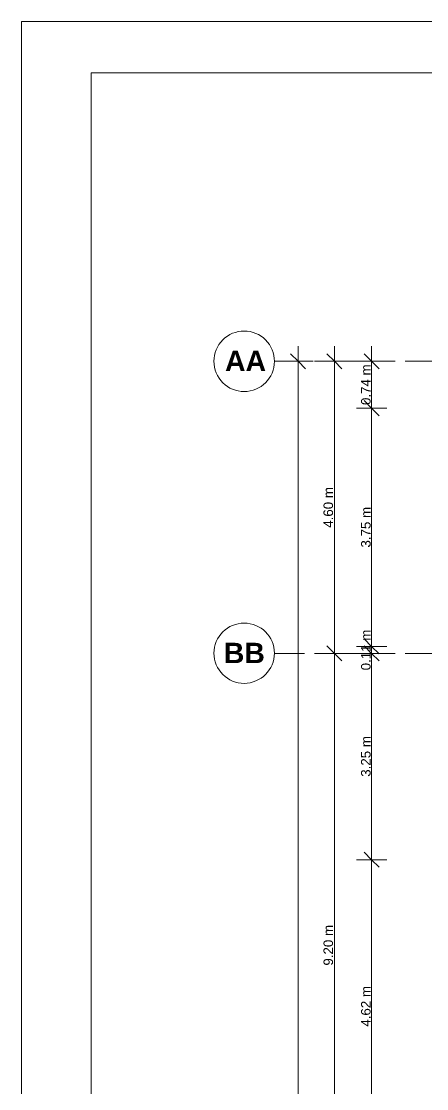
# Model space of a CAD drawing. Header units: metres. Extents: x -2 to 237, y -8 to 52.
# Drawn here: x -2.09 to 4.3, y 35.37 to 52.2 of the extents above; entities that cross this region are included whole.
import ezdxf

# ---------------------------------------------------------------- set-up
doc = ezdxf.new("R2010")
doc.units = ezdxf.units.M
for name, color, linetype, lineweight in [('HVAC - Ductos', 5, 'Continuous', 0), ('PDF2_Text', 7, 'Continuous', 0), ('pie de plano', 251, 'Continuous', 0)]:
    doc.layers.add(name, color=color, linetype=linetype, lineweight=lineweight)
doc.layers.add('PDF2_Geometry', color=7, linetype='Continuous', lineweight=0, true_color=0xaaaaaa)
doc.styles.add('PDF Helvetica', font='')
doc.styles.add('PDF Helvetica Bold', font='')
doc.styles.get('PDF Helvetica').set_extended_font_data('Helvetica')
doc.styles.get('PDF Helvetica Bold').set_extended_font_data('Helvetica', bold=True)

msp = doc.modelspace()

# ---------------------------------------------------------------- linework, layer by layer
at = {"layer": 'HVAC - Ductos', "color": 252, "lineweight": 0, "true_color": 0x939598}
for points in [[(2.152, 46.956), (2.272, 46.837), (2.391, 46.717)], [(2.272, 9.775), (2.272, 47.075)], [(2.726, 46.956), (2.845, 46.837), (2.964, 46.717)], [(2.845, 9.775), (2.845, 14.613), (2.845, 23.823), (2.845, 33.027), (2.845, 42.232), (2.845, 47.075)], [(3.313, 46.956), (3.432, 46.837), (3.551, 46.717)], [(3.432, 9.775), (3.432, 10.701), (3.432, 14.095), (3.432, 14.613), (3.432, 17.92), (3.432, 23.823), (3.432, 26.203), (3.432, 31.711), (3.432, 33.027), (3.432, 34.357), (3.432, 38.98), (3.432, 42.232), (3.432, 42.342), (3.432, 46.098), (3.432, 47.075)], [(2.033, 46.837), (2.272, 46.837), (2.51, 46.837)], [(2.606, 46.837), (2.845, 46.837), (3.083, 46.837)], [(3.193, 46.837), (3.432, 46.837), (3.67, 46.837)], [(3.313, 46.217), (3.432, 46.098), (3.551, 45.979)], [(3.67, 46.098), (3.432, 46.098), (3.193, 46.098)], [(3.313, 42.461), (3.432, 42.342), (3.551, 42.223)], [(2.726, 42.351), (2.845, 42.232), (2.964, 42.113)], [(3.193, 42.342), (3.432, 42.342), (3.67, 42.342)], [(3.313, 42.351), (3.432, 42.232), (3.551, 42.113)], [(2.606, 42.232), (2.845, 42.232), (3.083, 42.232)], [(3.193, 42.232), (3.432, 42.232), (3.67, 42.232)], [(3.313, 39.1), (3.432, 38.98), (3.551, 38.861)], [(3.67, 38.98), (3.432, 38.98), (3.193, 38.98)]]:
    msp.add_lwpolyline(points, dxfattribs=at)
at = {"layer": 'PDF2_Geometry', "lineweight": 0}
for points in [[(1.423, 47.314, 0.418271), (0.946, 46.837, 0.414665), (1.423, 46.36, 0.411021), (1.9, 46.837, 0.414636)], [(1.423, 42.709, 0.416651), (0.946, 42.237, 0.41469), (1.423, 41.76, 0.411045), (1.9, 42.237, 0.413001)]]:
    msp.add_lwpolyline(points, format="xyb", close=True, dxfattribs=at)
at = {"layer": 'PDF2_Geometry', "color": 252, "lineweight": 0, "true_color": 0x939598}
for points in [[(2.373, 46.837), (1.896, 46.837)], [(2.689, 46.837), (2.533, 46.837)], [(3.487, 46.837), (2.85, 46.837)], [(3.803, 46.837), (3.643, 46.837)], [(2.373, 42.232), (1.896, 42.232)], [(2.689, 42.232), (2.533, 42.232)], [(3.487, 42.232), (2.85, 42.232)], [(3.803, 42.232), (3.643, 42.232)]]:
    msp.add_lwpolyline(points, dxfattribs=at)
at = {"layer": 'PDF2_Geometry', "lineweight": 0}
for points in [[(4.436, 46.837), (3.959, 46.837)], [(4.436, 42.232), (3.959, 42.232)]]:
    msp.add_lwpolyline(points, dxfattribs=at)
at = {"layer": 'pie de plano', "color": 7, "lineweight": 0}
msp.add_lwpolyline([(87.971, 52.197), (87.971, -7.842), (-2.09, -7.842), (-2.09, 52.197)], close=True, dxfattribs=at)
msp.add_lwpolyline([(87.494, 51.385), (-0.989, 51.385), (-0.989, -7.177), (87.494, -7.177)], dxfattribs=at)

# ---------------------------------------------------------------- texts
at = {"layer": 'PDF2_Text', "color": 252, "lineweight": 0, "true_color": 0x939598, "char_height": 0.3204, "attachment_point": 4, "style": 'PDF Helvetica Bold'}
for s, insert in [('AA', (1.121, 46.844)), ('BB', (1.102, 42.239))]:
    msp.add_mtext(s, dxfattribs=dict(at, insert=insert))
at = {"layer": 'PDF2_Text', "color": 252, "lineweight": 0, "true_color": 0x939598, "char_height": 0.1502, "attachment_point": 4, "rotation": 90, "style": 'PDF Helvetica'}
for s, insert in [('0.74 m', (3.341, 46.148)), ('4.60 m', (2.749, 44.213)), ('3.75 m', (3.341, 43.901)), ('0.11 m', (3.341, 41.965)), ('3.25 m', (3.341, 40.287)), ('9.20 m', (2.749, 37.31)), ('4.62 m', (3.341, 36.347))]:
    msp.add_mtext(s, dxfattribs=dict(at, insert=insert))

doc.saveas('drawing.dxf')
